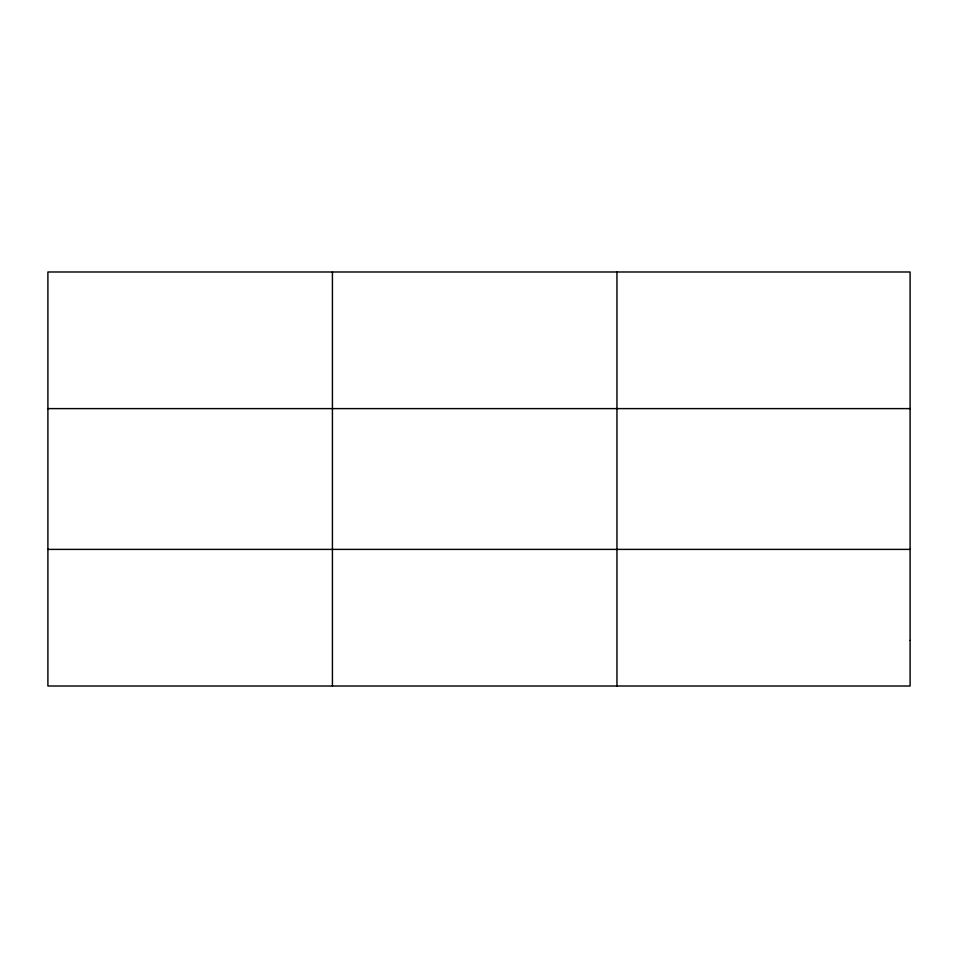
<?xml version="1.0" encoding="UTF-8"?>
<svg xmlns="http://www.w3.org/2000/svg" width="958" height="958" viewBox="0 0 958 958"><rect width="100%" height="100%" fill="white"/><g stroke="black" fill="none" stroke-linecap="round" stroke-linejoin="round"><path stroke-width="1.44" d="M332.426 686.012L332.426 271.988M616.952 686.012L616.952 271.988M47.9 408.611L910.1 408.611M47.9 549.389L910.1 549.389M910.1 640.471L910.1 686.012L47.9 686.012L47.9 271.988L910.1 271.988L910.1 640.471"/></g></svg>
